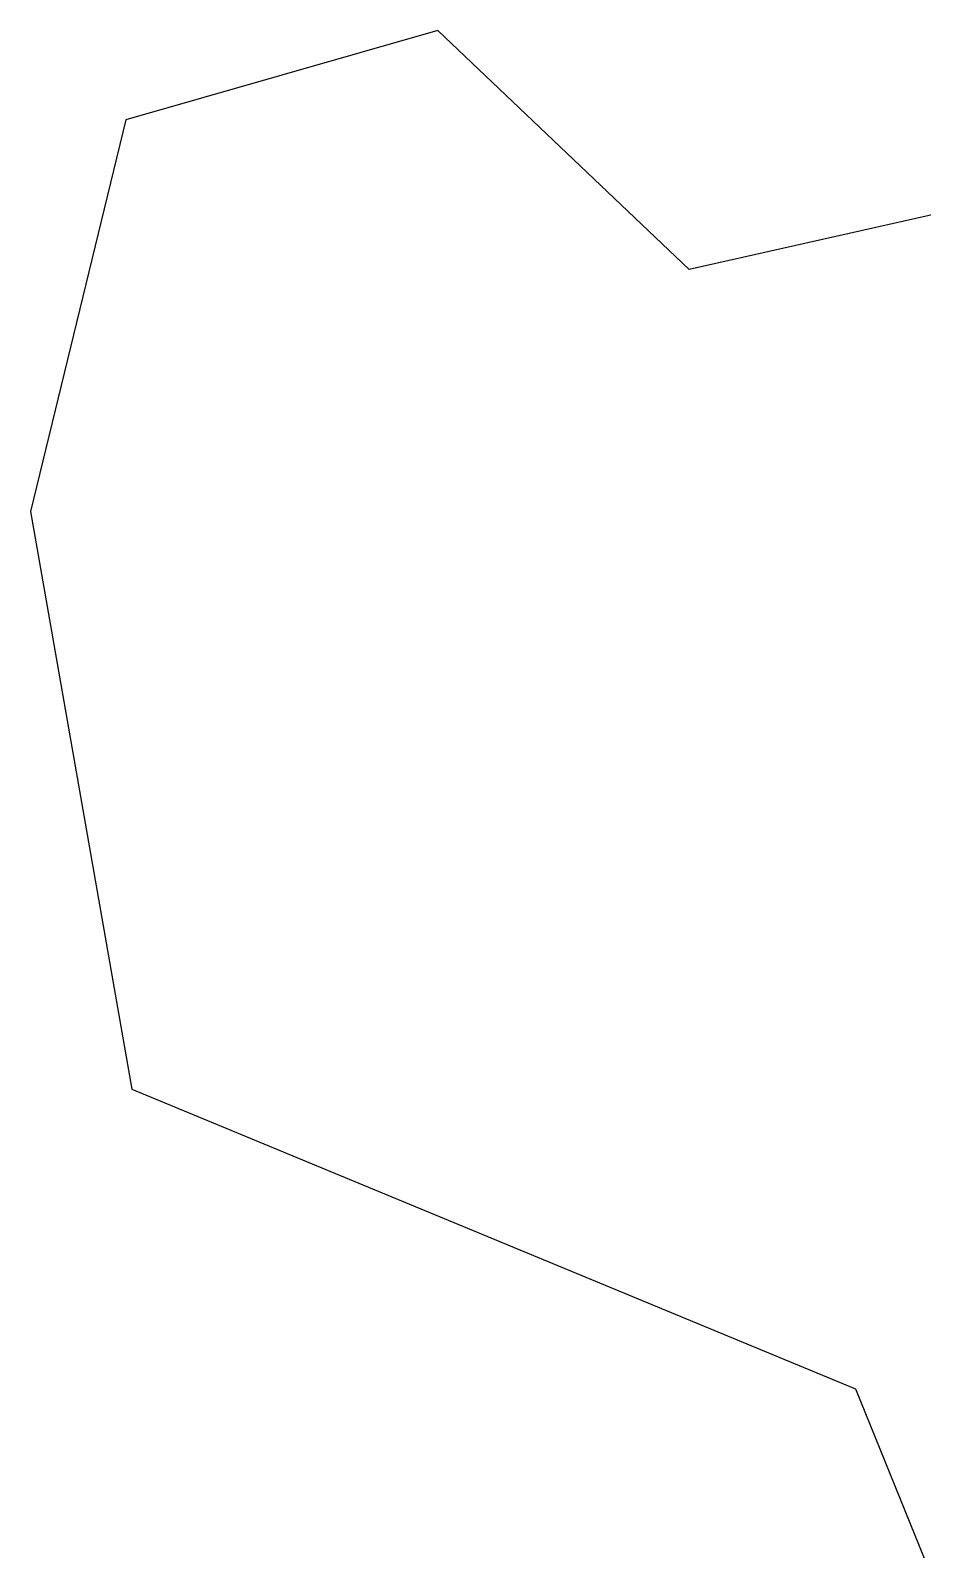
# Model space of a CAD drawing. Header units: metres. Extents: x 283839 to 285909, y 2019455 to 2022422.
# Drawn here: x 285271.8 to 285412.8, y 2020941.5 to 2021181.6 of the extents above; entities that cross this region are included whole.
import ezdxf

# ---------------------------------------------------------------- set-up
doc = ezdxf.new("R2010")
doc.units = ezdxf.units.M
doc.header["$MEASUREMENT"] = 0
doc.layers.add('village', color=3, linetype='Continuous')

msp = doc.modelspace()

# ---------------------------------------------------------------- linework, layer by layer
at = {"layer": 'village', "color": 3}
for p, q in [((285336.2, 2021181.6), (285286.9, 2021167.45)), ((285375.87, 2021143.84), (285336.2, 2021181.6)), ((285286.9, 2021167.45), (285271.84, 2021105.56)), ((285460.67, 2021162.9), (285375.87, 2021143.84)), ((285271.84, 2021105.56), (285287.86, 2021014.29)), ((285287.86, 2021014.29), (285402.15, 2020966.97)), ((285402.15, 2020966.97), (285422.75, 2020916.12))]:
    msp.add_line(p, q, dxfattribs=at)

doc.saveas('drawing.dxf')
